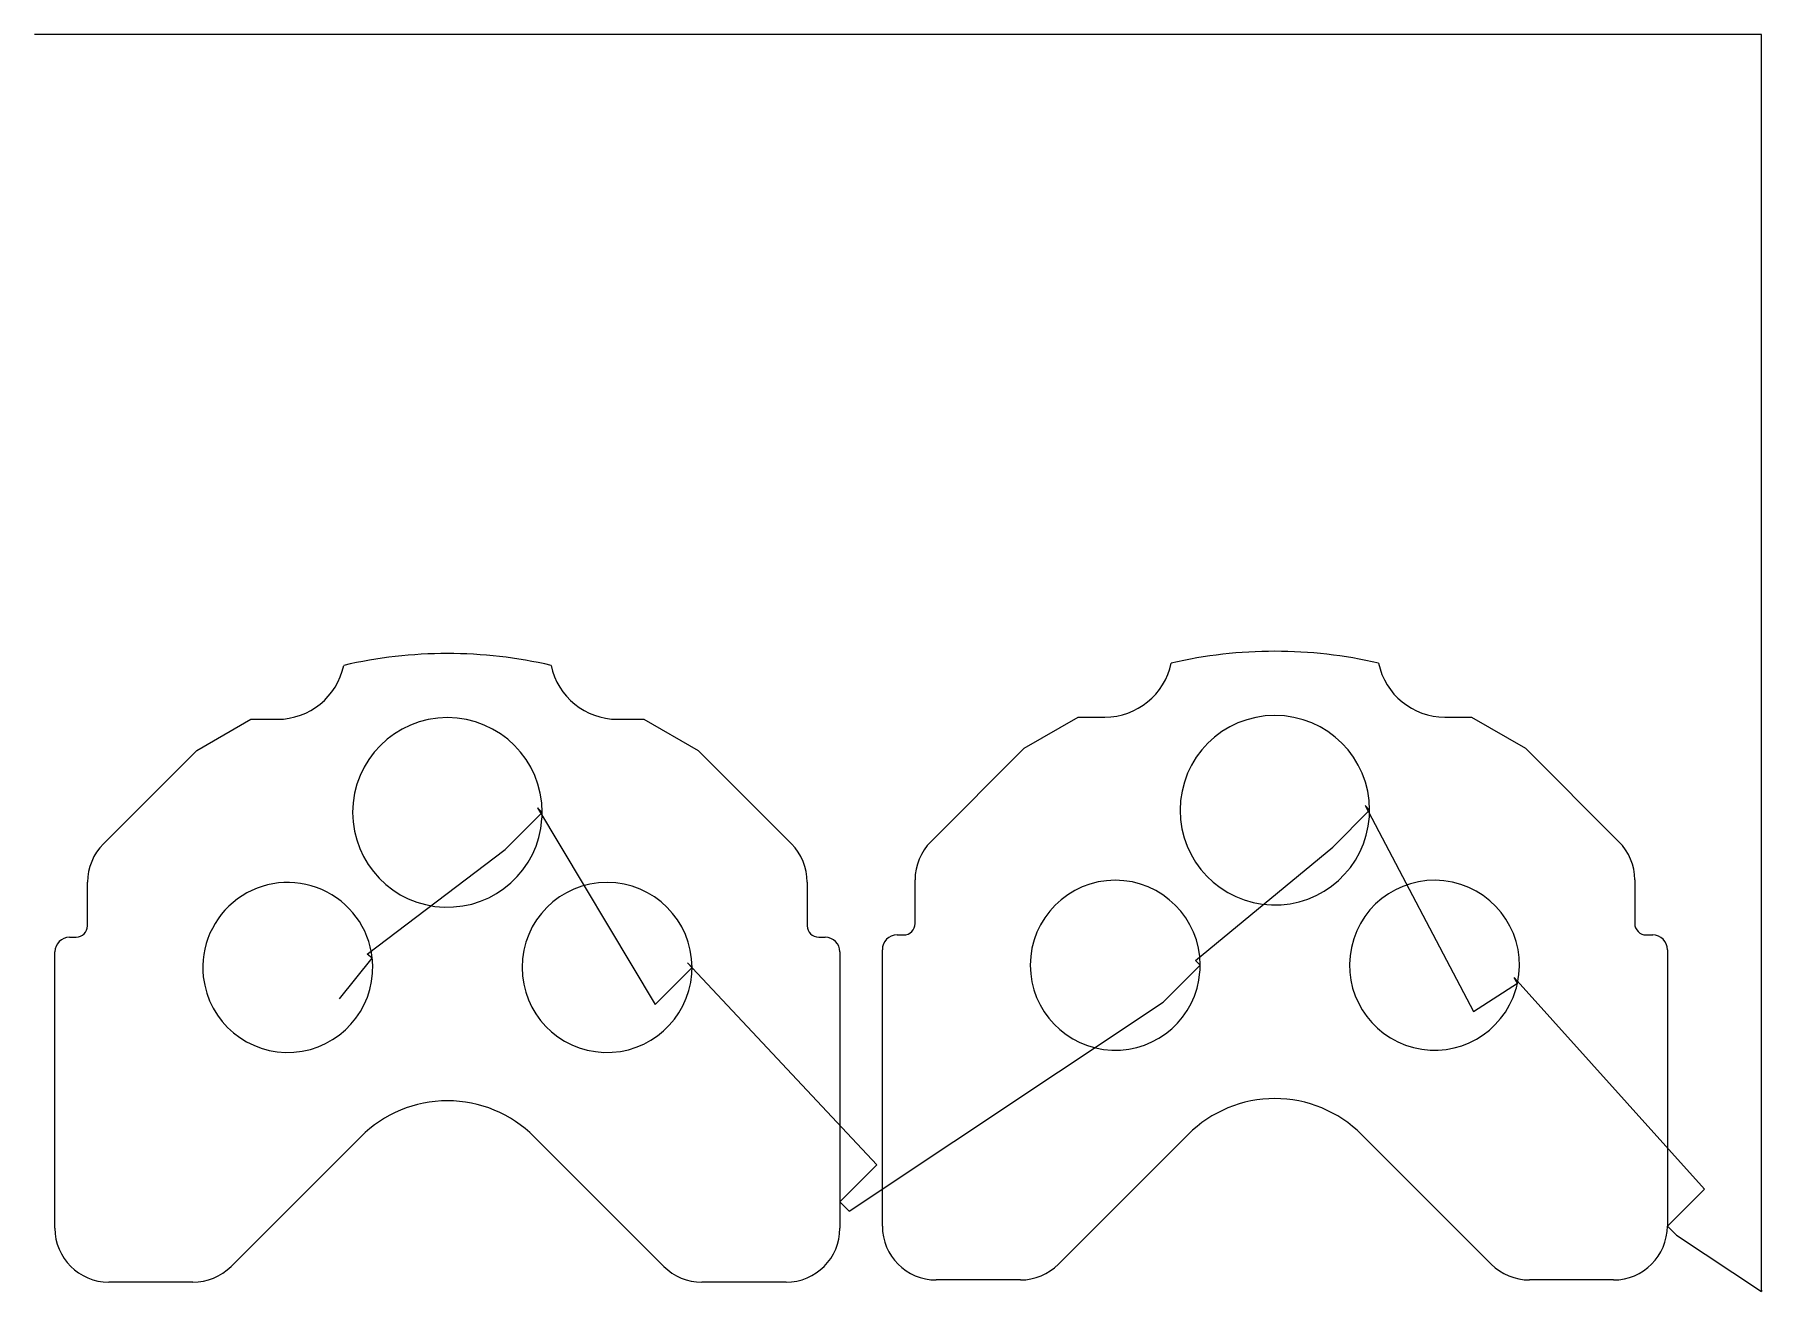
# Model space of a CAD drawing. Header units: metres. Extents: x 1263 to 2583, y 0 to 962.
import ezdxf

# ---------------------------------------------------------------- set-up
doc = ezdxf.new("R2010")
doc.units = ezdxf.units.M

msp = doc.modelspace()

# ---------------------------------------------------------------- linework, layer by layer
at = {"layer": 'TOOL_0'}
for p, q in [((1263.534, 961.522), (1262.534, 961.522)), ((1267.534, 961.522), (1263.534, 961.522)), ((2583.465, 961.522), (1267.534, 961.522)), ((2583.465, 1.002), (2583.465, 961.522)), ((1386.643, 413.834), (1428.008, 437.716)), ((1428.008, 437.716), (1448.343, 437.716)), ((1708.343, 437.716), (1728.678, 437.716)), ((1728.678, 437.716), (1770.043, 413.834)), ((2019.569, 415.525), (2060.934, 439.407)), ((2060.934, 439.407), (2081.269, 439.407)), ((2341.269, 439.407), (2361.604, 439.407)), ((2361.604, 439.407), (2402.969, 415.525)), ((1315.175, 342.366), (1386.643, 413.834)), ((1770.043, 413.834), (1841.511, 342.366)), ((1948.101, 344.057), (2019.569, 415.525)), ((2402.969, 415.525), (2474.437, 344.057)), ((1650.845, 366.466), (1647.309, 370.002)), ((1647.309, 370.002), (1737.16, 219.582)), ((2283.769, 368.157), (2280.233, 371.693)), ((2280.233, 371.693), (2363.308, 214.178)), ((1622.561, 338.182), (1650.845, 366.466)), ((2255.485, 339.873), (2283.769, 368.157)), ((1516.947, 258.148), (1622.561, 338.182)), ((2150.633, 253.093), (2255.485, 339.873)), ((1303.093, 279.766), (1303.093, 313.198)), ((1853.593, 313.198), (1853.593, 279.767)), ((1936.019, 281.457), (1936.019, 314.889)), ((2486.519, 314.889), (2486.519, 281.458)), ((1289.343, 271.016), (1294.343, 271.016)), ((1862.343, 271.017), (1867.343, 271.017)), ((1922.269, 272.707), (1927.269, 272.707)), ((2495.269, 272.708), (2500.269, 272.708)), ((1278.093, 48.366), (1278.093, 259.766)), ((1495.852, 223.797), (1520.85, 255.024)), ((1520.85, 255.023), (1516.947, 258.148)), ((1765.444, 247.866), (1761.908, 251.402)), ((1761.908, 251.402), (1906.878, 96.889)), ((1878.593, 259.767), (1878.593, 73.605)), ((1911.019, 50.057), (1911.019, 261.457)), ((2154.169, 249.557), (2150.633, 253.093)), ((2511.519, 261.458), (2511.519, 55.058)), ((1737.16, 219.582), (1765.444, 247.866)), ((2125.885, 221.273), (2154.169, 249.557)), ((2396.912, 235.874), (2394.2, 240.075)), ((2394.2, 240.075), (2539.803, 78.342)), ((2363.308, 214.178), (2396.912, 235.875)), ((1885.664, 61.534), (2125.885, 221.273)), ((2144.977, 120.084), (2045.782, 20.889)), ((2376.755, 20.889), (2277.56, 120.084)), ((1512.051, 118.393), (1412.856, 19.198)), ((1743.829, 19.198), (1644.634, 118.393)), ((1906.878, 96.889), (1878.593, 68.604)), ((1878.593, 73.605), (1878.593, 68.605)), ((1878.593, 68.605), (1885.664, 61.534)), ((1878.593, 68.604), (1878.593, 48.366)), ((2539.803, 78.342), (2511.519, 50.057)), ((2511.519, 55.058), (2511.519, 50.058)), ((2511.519, 50.058), (2518.59, 42.987)), ((2518.59, 42.987), (2583.465, 0.002)), ((1383.688, 7.116), (1319.343, 7.116)), ((1837.343, 7.116), (1772.997, 7.116)), ((2016.614, 8.807), (1952.269, 8.807)), ((2470.269, 8.807), (2405.923, 8.807)), ((2583.465, 0.002), (2583.465, 1.002)), ((2583.465, 1.002), (2583.465, 0.002)), ((2583.465, 0.002), (2583.465, 1.002)), ((2583.465, 0.002), (2583.465, 0.002))]:
    msp.add_line(p, q, dxfattribs=at)
for centre, radius, start, end in [((2211.269, 138.457), 351.25, 76.94677, 103.05323), ((1448.343, 489.466), 51.75, 270, 348.264047), ((1578.343, 136.766), 351.25, 76.94677, 103.05323), ((1708.343, 489.466), 51.75, 191.735953, 270), ((2081.269, 491.157), 51.75, 270, 348.264047), ((2341.269, 491.157), 51.75, 191.735953, 270), ((1578.345, 366.466), 72.5, 0, 180), ((2211.269, 368.157), 72.5, 0, 180), ((1578.345, 366.466), 72.5, 180, 356.048615), ((1578.345, 366.466), 72.5, 356.048615, 0), ((2211.269, 368.157), 72.5, 180, 356.048615), ((2211.269, 368.157), 72.5, 356.048615, 0), ((1977.269, 314.889), 41.25, 135, 180), ((2445.269, 314.889), 41.25, 0, 45), ((1344.343, 313.198), 41.25, 135, 180), ((1812.343, 313.198), 41.25, 0, 45), ((1456.245, 247.867), 65, 6.321502, 186.322475), ((1700.444, 247.866), 65, 0, 180), ((2089.169, 249.557), 65, 0, 180), ((2333.368, 249.557), 65, 347.84885, 167.847803), ((1294.343, 279.766), 8.75, 270, 0), ((1862.343, 279.767), 8.75, 180, 270), ((1927.269, 281.457), 8.75, 270, 0), ((2495.269, 281.458), 8.75, 180, 270), ((1289.343, 259.766), 11.25, 90, 180), ((1867.343, 259.767), 11.25, 0, 90), ((1922.269, 261.457), 11.25, 90, 180), ((2500.269, 261.458), 11.25, 0, 90), ((1456.245, 247.866), 65, 1.914027, 6.321502), ((2333.369, 249.557), 65, 167.847988, 343.441079), ((1456.246, 247.866), 65, 186.321502, 1.914057), ((1700.444, 247.866), 65, 180, 355.592709), ((1700.444, 247.866), 65, 355.592709, 0), ((2089.169, 249.557), 65, 180, 355.592709), ((2089.169, 249.557), 65, 355.592709, 0), ((2333.369, 249.557), 65, 343.441079, 347.847803), ((1578.343, 52.102), 93.75, 45, 135.000432), ((2211.269, 53.793), 93.75, 45, 135.000432), ((1319.343, 48.366), 41.25, 180, 270), ((1837.343, 48.366), 41.25, 270, 0), ((1952.269, 50.057), 41.25, 180, 270), ((2470.269, 50.057), 41.25, 270, 0), ((1383.688, 48.366), 41.25, 270, 315), ((1772.997, 48.366), 41.25, 225, 270), ((2016.614, 50.057), 41.25, 270, 315), ((2405.923, 50.057), 41.25, 225, 270)]:
    msp.add_arc(centre, radius, start, end, dxfattribs=at)

doc.saveas('drawing.dxf')
